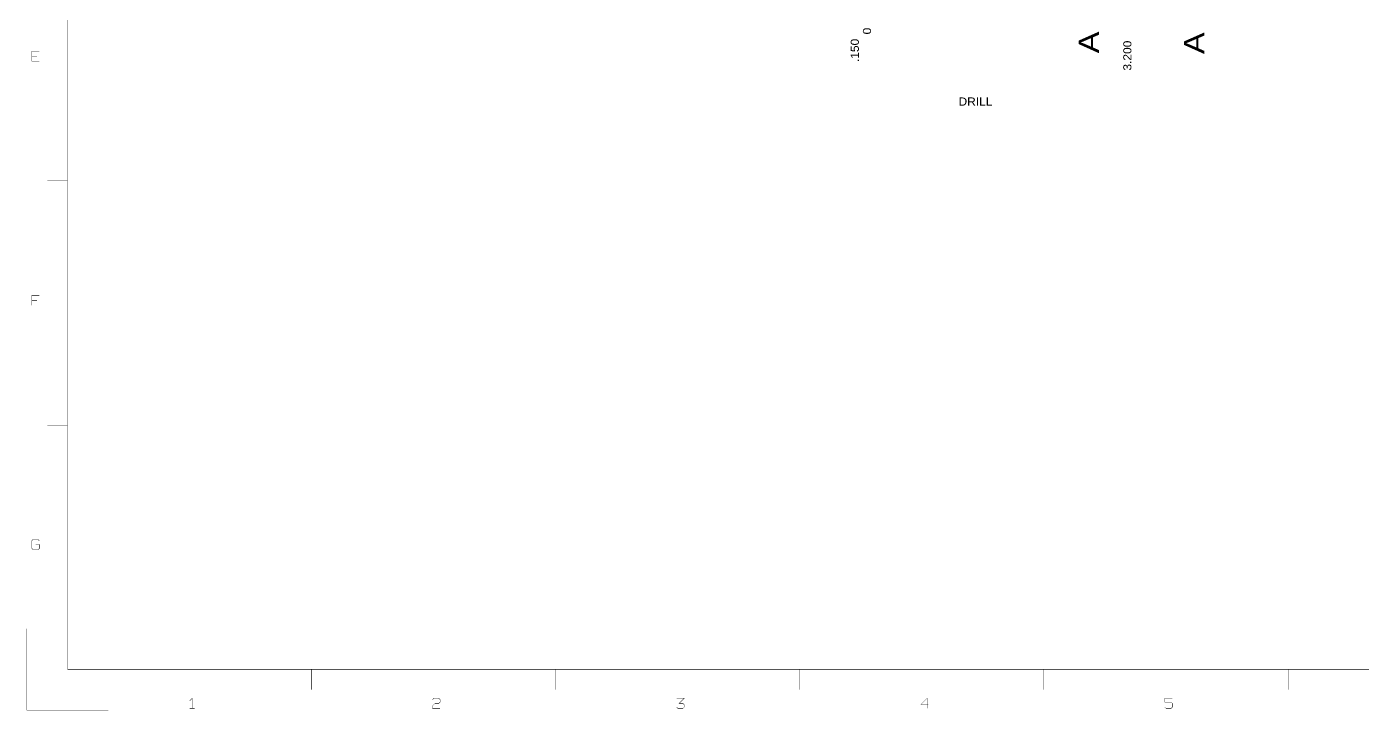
# Model space of a CAD drawing. Extents: x -10328 to 23178, y -9202 to 12802.
# Drawn here: x -10328 to 6087, y -9202 to -806 of the extents above; entities that cross this region are included whole.
import ezdxf

# ---------------------------------------------------------------- set-up
doc = ezdxf.new("R2010")
doc.units = 0
doc.header["$MEASUREMENT"] = 0
doc.layers.add('1', color=7, linetype='CONTINUOUS')

msp = doc.modelspace()

# ---------------------------------------------------------------- linework, layer by layer
at = {"layer": '1', "const_width": 5}
for points in [[(-9825, -8700), (-9825, 12300), (22675, 12300)], [(-10172, -1229), (-10265, -1229), (-10265, -1105), (-10172, -1105)], [(-10265, -1167), (-10203, -1167)], [(-9825, -2700), (-10075, -2700)], [(-10172, -4105), (-10265, -4105), (-10265, -4229)], [(-10265, -4167), (-10203, -4167)], [(-10075, -5700), (-9825, -5700)], [(-10172, -7121), (-10187, -7105), (-10249, -7105), (-10265, -7121), (-10265, -7214), (-10249, -7229), (-10187, -7229), (-10172, -7214), (-10172, -7167), (-10218, -7167)], [(-9325, -9200), (-10325, -9200), (-10325, -8200)], [(22675, -8700), (-9825, -8700)], [(-6825, -8700), (-6825, -8950)], [(-3825, -8950), (-3825, -8700)], [(-825, -8700), (-825, -8950)], [(2175, -8950), (2175, -8700)], [(5175, -8700), (5175, -8950)], [(-8324, -9086), (-8293, -9055), (-8293, -9179)], [(-8324, -9179), (-8262, -9179)], [(-5247, -9179), (-5340, -9179), (-5340, -9148), (-5309, -9117), (-5262, -9117), (-5247, -9102), (-5247, -9071), (-5262, -9055), (-5324, -9055), (-5340, -9071)], [(-2340, -9055), (-2247, -9055), (-2309, -9117), (-2262, -9117), (-2247, -9133), (-2247, -9164), (-2262, -9179), (-2324, -9179), (-2340, -9164)], [(738, -9179), (738, -9055), (660, -9133), (753, -9133)], [(3660, -9164), (3676, -9179), (3738, -9179), (3753, -9164), (3753, -9117), (3738, -9102), (3660, -9102), (3660, -9055), (3753, -9055)]]:
    msp.add_lwpolyline(points, dxfattribs=at)

# ---------------------------------------------------------------- texts
at = {"layer": '1'}
for s, height, width, p in [('.150', 100, 1.1, (-100, -1240)), ('0', 100, 1.1, (50, -900)), ('A', 250, 1.2, (2851.95, -1132.45)), ('3.200', 100, 1.1, (3249.61, -1345)), ('A', 250, 1.2, (4146.95, -1142.45))]:
    msp.add_text(s, height=height, rotation=90, dxfattribs=dict(at, width=width)).set_placement(p)
at = {"layer": '1', "width": 1.1}
msp.add_text('DRILL', height=100, dxfattribs=at).set_placement((1125, -1775))

doc.saveas('drawing.dxf')
